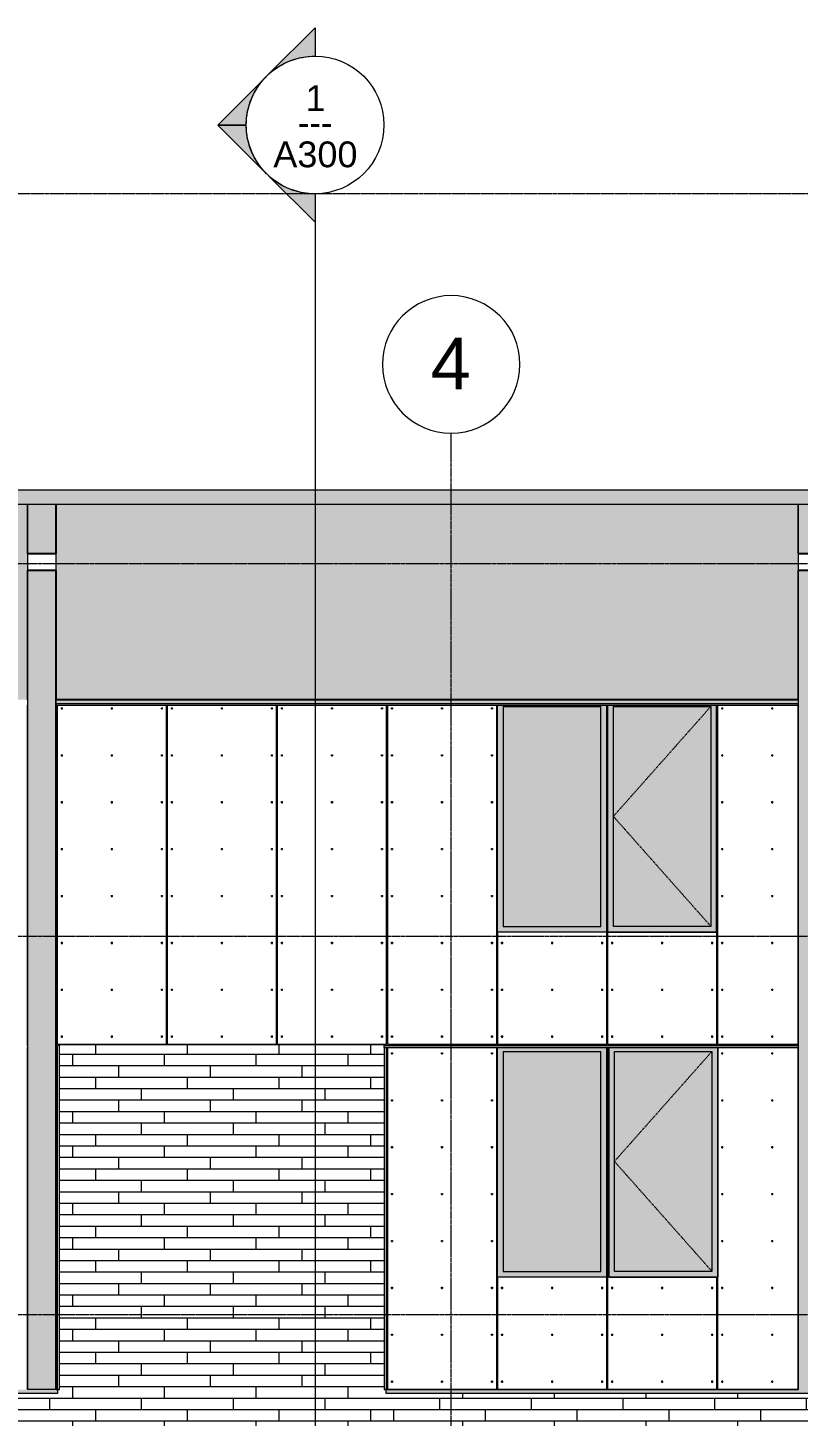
# Model space of a CAD drawing. Header units: inches. Extents: x -4178 to 1394, y -264 to 630.
# Drawn here: x -2648 to -2379.2, y 100.5 to 584.9 of the extents above; entities that cross this region are included whole.
import ezdxf

# ---------------------------------------------------------------- set-up
doc = ezdxf.new("R2010")
doc.units = ezdxf.units.IN
doc.header["$MEASUREMENT"] = 0
for name, pattern in [('Aligning Line 1_8_', [0.25, 0.125, -0.125]), ('Dash', [0.25, 0.125, -0.125]), ('Grid Line 1_2_', [0.875, 0.5, -0.125, 0.125, -0.125])]:
    doc.linetypes.add(name, pattern=pattern)
for name, color, linetype, lineweight in [('0-1', 7, 'Continuous', 5), ('A-CLNG-1', 13, 'Continuous', 5), ('A-CLNG-2', 13, 'Continuous', 9), ('A-FLOR-LEVL-1', 51, 'Grid Line 1_2_', 9), ('A-GENM', 5, 'Continuous', 9), ('A-GLAZ-1', 151, 'Continuous', 9), ('A-GLAZ-HDLN', 1, 'Dash', 13), ('A-WALL-1', 113, 'Continuous', 5), ('A-WALL-2', 113, 'Continuous', 9), ('A-WALL-PATT-1', 111, 'Continuous', 9), ('G-ANNO-SYMB', 111, 'Aligning Line 1_8_', 9), ('G-ANNO-SYMB-1', 147, 'Aligning Line 1_8_', 9), ('G-ANNO-SYMB-2', 111, 'Continuous', 9), ('S-GRID-1', 1, 'Grid Line 1_2_', 9), ('S-GRID-IDEN', 1, 'Continuous', 9)]:
    doc.layers.add(name, color=color, linetype=linetype, lineweight=lineweight)
doc.styles.add('Arial', font='arial.ttf', dxfattribs={"height": 9})
doc.styles.add('Arial_1', font='arial.ttf', dxfattribs={"height": 18})
doc.styles.add('Century Gothic', font='ufonts.com_century-gothic.ttf', dxfattribs={"height": 9})

# ---------------------------------------------------------------- blocks, each defined once
blk = doc.blocks.new('CTR - 1st Phase - Common Walls_rvt-1-BUILDING ELEVATION - WEST')
at = {"layer": 'A-FLOR-LEVL-1'}
for p, q in [((-4168.71, 398), (-1830.2, 398)), ((-4168.71, 268), (-1830.2, 268)), ((-4168.71, 136), (-1830.2, 136))]:
    blk.add_line(p, q, dxfattribs=at)
at = {"layer": 'G-ANNO-SYMB-1'}
for q in [(-4072, 526.95), (-4071.96, 526.95)]:
    blk.add_line((-1926.91, 526.95), q, dxfattribs=at)
blk = doc.blocks.new('CTR - 1st Phase -Stairs _ Elevators_rvt-1-BUILDING ELEVATION - WEST')
at = {"layer": 'A-FLOR-LEVL-1'}
for p, q in [((-4168.71, 398), (-1830.2, 398)), ((-4168.71, 268), (-1830.2, 268)), ((-4168.71, 136), (-1830.2, 136))]:
    blk.add_line(p, q, dxfattribs=at)
at = {"layer": 'G-ANNO-SYMB-1'}
blk.add_line((-1926.91, 526.95), (-4071.96, 526.95), dxfattribs=at)
blk = doc.blocks.new('Basic Wall _ EXT - FIBER CEMENT - LARGE - ___-2505169-BUILDING ELEVATION - WEST')
at = {"layer": 'A-WALL-2'}
blk.add_hatch(color=256, dxfattribs=at).paths.add_polyline_path([(-2446.11, 229.15), (-2379.31, 229.15), (-2379.31, 229.73), (-2523.72, 229.72), (-2523.7, 229.15), (-2446.71, 229.15)], flags=0)
for p, q in [((-2523.72, 229.15), (-2523.72, 229.73)), ((-2379.31, 229.73), (-2523.72, 229.73)), ((-2523.72, 229.15), (-2379.31, 229.15)), ((-2379.31, 229.73), (-2379.31, 229.15))]:
    blk.add_line(p, q, dxfattribs=at)
blk = doc.blocks.new('Basic Wall _ EXT - FIBER CEMENT - LARGE - ___-2162463-BUILDING ELEVATION - WEST')
at = {"layer": 'A-WALL-2'}
for points in [[(-2448.11, 349.02), (-2379.31, 349.02), (-2379.31, 350.35), (-2638.11, 350.35), (-2638.1, 349.02), (-2463.18, 349.02)], [(-2379.31, 348.68), (-2379.31, 349.02), (-2638.11, 349.02), (-2638.09, 348.68), (-2379.39, 348.68)], [(-2447.69, 348.55), (-2379.31, 348.59), (-2379.31, 348.68), (-2638.11, 348.64), (-2638.09, 348.55), (-2448.11, 348.55)]]:
    blk.add_hatch(color=256, dxfattribs=at).paths.add_polyline_path(points, flags=0)
for p, q in [((-2638.11, 349.02), (-2638.11, 350.35)), ((-2379.31, 350.35), (-2638.11, 350.35)), ((-2638.11, 348.68), (-2638.11, 349.02)), ((-2379.31, 349.02), (-2638.11, 349.02)), ((-2379.31, 350.35), (-2379.31, 349.02)), ((-2379.31, 349.02), (-2379.31, 348.68)), ((-2638.11, 348.55), (-2638.11, 348.68)), ((-2638.11, 348.53), (-2638.11, 348.55)), ((-2638.11, 348.51), (-2638.11, 348.53)), ((-2638.11, 348.51), (-2379.31, 348.51)), ((-2379.31, 348.68), (-2379.31, 348.55)), ((-2379.31, 348.55), (-2379.31, 348.53)), ((-2379.31, 348.53), (-2379.31, 348.51))]:
    blk.add_line(p, q, dxfattribs=at)
blk = doc.blocks.new('Basic Wall _ EXT - FIBER CEMENT - SMALL - ___-2145937-BUILDING ELEVATION - WEST')
at = {"layer": 'A-WALL-2'}
blk.add_hatch(color=256, dxfattribs=at).paths.add_polyline_path([(-2274.65, 418.54), (-2061.36, 418.54), (-2061.36, 423.66), (-3867.29, 423.66), (-3867.29, 418.54), (-2278.84, 418.54)], flags=0)
for p, q in [((-3867.29, 423.66), (-2061.36, 423.66)), ((-2061.36, 418.54), (-3867.29, 418.54))]:
    blk.add_line(p, q, dxfattribs=at)
blk = doc.blocks.new('_THE_ WINDOW _ DOOR - Window - 3rd Floor-2480477-BUILDING ELEVATION - WEST')
at = {"layer": 'A-GLAZ-1'}
h = blk.add_hatch(color=256, dxfattribs=at)
h.paths.add_polyline_path([(-2445.74, 269.37), (-2407.71, 269.37), (-2407.71, 348.51), (-2445.74, 348.51), (-2445.74, 274.83)], flags=0)
h.paths.add_polyline_path([(-2409.71, 271.37), (-2443.74, 271.37), (-2443.74, 348.12), (-2409.71, 348.12), (-2409.71, 272.17)], flags=0)
blk.add_hatch(color=256, dxfattribs=at).paths.add_polyline_path([(-2443.74, 271.37), (-2409.71, 271.37), (-2409.71, 348.12), (-2443.74, 348.12), (-2443.74, 274.83)], flags=0)
for p, q in [((-2445.74, 348.52), (-2445.74, 269.37)), ((-2443.74, 348.12), (-2409.71, 348.12)), ((-2443.74, 271.37), (-2443.74, 348.12)), ((-2409.71, 348.12), (-2409.71, 271.37)), ((-2407.71, 269.37), (-2407.71, 348.52)), ((-2409.71, 271.37), (-2443.74, 271.37)), ((-2445.74, 269.37), (-2407.71, 269.37))]:
    blk.add_line(p, q, dxfattribs=at)
at = {"layer": 'A-GLAZ-HDLN'}
for p, q in [((-2443.74, 309.75), (-2409.71, 348.12)), ((-2409.71, 271.37), (-2443.74, 309.75))]:
    blk.add_line(p, q, dxfattribs=at)
blk = doc.blocks.new('_THE_ WINDOW _ DOOR - Window - 2nd Floor-2480478-BUILDING ELEVATION - WEST')
at = {"layer": 'A-GLAZ-1'}
h = blk.add_hatch(color=256, dxfattribs=at)
h.paths.add_polyline_path([(-2445.36, 149), (-2407.34, 149), (-2407.34, 229.15), (-2445.36, 229.15), (-2445.36, 154.48)], flags=0)
h.paths.add_polyline_path([(-2438.05, 151), (-2443.36, 151), (-2443.36, 227.75), (-2409.34, 227.75), (-2409.34, 151), (-2429.67, 151)], flags=0)
blk.add_hatch(color=256, dxfattribs=at).paths.add_polyline_path([(-2412.91, 151), (-2409.34, 151), (-2409.34, 227.75), (-2443.36, 227.75), (-2443.36, 151), (-2421.29, 151)], flags=0)
for p, q in [((-2445.36, 229.15), (-2445.36, 149)), ((-2443.36, 227.75), (-2409.34, 227.75)), ((-2443.36, 151), (-2443.36, 227.75)), ((-2409.34, 227.75), (-2409.34, 151)), ((-2407.34, 149), (-2407.34, 229.15)), ((-2409.34, 151), (-2443.36, 151)), ((-2445.36, 149), (-2407.34, 149))]:
    blk.add_line(p, q, dxfattribs=at)
at = {"layer": 'A-GLAZ-HDLN'}
for p, q in [((-2443.36, 189.37), (-2409.34, 227.75)), ((-2409.34, 151), (-2443.36, 189.37))]:
    blk.add_line(p, q, dxfattribs=at)
blk = doc.blocks.new('_THE_ WINDOW _ DOOR - Window - 3rd Floor - Fixed-V9-BUILDING ELEVATION - WEST')
at = {"layer": 'A-GLAZ-1'}
h = blk.add_hatch(color=256, dxfattribs=at)
h.paths.add_polyline_path([(-2484.14, 269.37), (-2446.11, 269.37), (-2446.11, 348.51), (-2484.14, 348.51), (-2484.14, 343.6)], flags=0)
h.paths.add_polyline_path([(-2448.11, 271.37), (-2482.14, 271.37), (-2482.14, 348.12), (-2448.11, 348.12), (-2448.11, 274.83)], flags=0)
blk.add_hatch(color=256, dxfattribs=at).paths.add_polyline_path([(-2482.14, 271.37), (-2448.11, 271.37), (-2448.11, 348.12), (-2482.14, 348.12), (-2482.14, 305.4)], flags=0)
for p, q in [((-2484.14, 269.37), (-2484.14, 348.53)), ((-2482.14, 348.12), (-2448.11, 348.12)), ((-2482.14, 348.12), (-2482.14, 271.37)), ((-2448.11, 271.37), (-2448.11, 348.12)), ((-2446.11, 348.52), (-2446.11, 269.37)), ((-2482.14, 271.37), (-2448.11, 271.37)), ((-2446.11, 269.37), (-2484.14, 269.37))]:
    blk.add_line(p, q, dxfattribs=at)
blk = doc.blocks.new('_THE_ WINDOW _ DOOR - Window - 2nd Floor - Fixed-2480481-BUILDING ELEVATION - WEST')
at = {"layer": 'A-GLAZ-1'}
h = blk.add_hatch(color=256, dxfattribs=at)
h.paths.add_polyline_path([(-2714.54, 149), (-2676.51, 149), (-2676.51, 229.15), (-2714.54, 229.15), (-2714.54, 160.21)], flags=0)
h.paths.add_polyline_path([(-2712.54, 151), (-2712.54, 227.75), (-2678.51, 227.75), (-2678.51, 151), (-2697.8, 151)], flags=0)
blk.add_hatch(color=256, dxfattribs=at).paths.add_polyline_path([(-2678.51, 151), (-2678.51, 227.75), (-2712.54, 227.75), (-2712.54, 151), (-2697.8, 151)], flags=0)
for p, q in [((-2714.54, 149), (-2714.54, 229.15)), ((-2712.54, 227.75), (-2678.51, 227.75)), ((-2712.54, 227.75), (-2712.54, 151)), ((-2678.51, 151), (-2678.51, 227.75)), ((-2676.51, 229.15), (-2676.51, 149)), ((-2712.54, 151), (-2678.51, 151)), ((-2676.51, 149), (-2714.54, 149))]:
    blk.add_line(p, q, dxfattribs=at)
blk = doc.blocks.new('Family1 - SCUPPER-2162046-BUILDING ELEVATION - WEST')
at = {"layer": 'A-GENM'}
for points in [[(-3300.79, 401.5), (-3300.79, 418.54), (-3300.91, 418.54), (-3300.91, 401.5)], [(-3291.04, 401.5), (-3291.04, 418.54), (-3300.79, 418.54), (-3300.79, 401.5)], [(-3290.91, 401.5), (-3290.91, 418.54), (-3291.04, 418.54), (-3291.04, 401.5)], [(-3300.91, 109.75), (-3300.79, 109.75), (-3300.79, 395.5), (-3300.91, 395.5), (-3300.91, 109.87)], [(-3291.04, 109.87), (-3291.04, 395.5), (-3300.79, 395.5), (-3300.79, 109.87)], [(-3291.04, 109.75), (-3290.91, 109.75), (-3290.91, 395.5), (-3291.04, 395.5), (-3291.04, 109.87)]]:
    blk.add_hatch(color=256, dxfattribs=at).paths.add_polyline_path(points, flags=0)
h = blk.add_hatch(color=256, dxfattribs=at)
h.paths.add_polyline_path([(-3300.91, 395.5), (-3290.91, 395.5), (-3290.91, 401.5), (-3300.91, 401.5), (-3300.91, 395.62)], flags=0)
h.paths.add_polyline_path([(-3300.79, 395.62), (-3300.79, 401.37), (-3291.04, 401.37), (-3291.04, 395.62)], flags=0)
for p, q in [((-3300.91, 401.5), (-3300.91, 418.54)), ((-3300.79, 401.5), (-3300.79, 418.54)), ((-3291.04, 401.5), (-3291.04, 418.54)), ((-3290.91, 401.5), (-3290.91, 418.54)), ((-3290.91, 401.5), (-3300.91, 401.5)), ((-3300.91, 401.5), (-3300.91, 395.5)), ((-3300.79, 395.62), (-3300.79, 401.37)), ((-3300.79, 401.37), (-3291.04, 401.37)), ((-3291.04, 401.37), (-3291.04, 395.62)), ((-3290.91, 395.5), (-3290.91, 401.5)), ((-3300.91, 350.35), (-3300.91, 395.5)), ((-3300.91, 395.5), (-3290.91, 395.5)), ((-3291.04, 395.62), (-3300.79, 395.62)), ((-3300.79, 109.75), (-3300.79, 395.5)), ((-3291.04, 109.75), (-3291.04, 395.5)), ((-3290.91, 350.35), (-3290.91, 395.5)), ((-3300.91, 229.73), (-3300.91, 348.52)), ((-3290.91, 229.73), (-3290.91, 348.52)), ((-3300.91, 109.75), (-3300.91, 229.15)), ((-3290.91, 109.75), (-3290.91, 229.15)), ((-3300.79, 109.75), (-3300.91, 109.75)), ((-3290.91, 109.75), (-3291.04, 109.75))]:
    blk.add_line(p, q, dxfattribs=at)
blk = doc.blocks.new('Family1 - SCUPPER-V17-BUILDING ELEVATION - WEST')
at = {"layer": 'A-GENM'}
for points in [[(-2647.99, 401.5), (-2647.99, 418.54), (-2648.11, 418.54), (-2648.11, 401.5)], [(-2638.24, 401.5), (-2638.24, 418.54), (-2647.99, 418.54), (-2647.99, 401.5)], [(-2638.24, 401.5), (-2638.11, 401.5), (-2638.11, 418.54), (-2638.24, 418.54), (-2638.24, 403)], [(-2647.99, 109.75), (-2647.99, 395.5), (-2648.11, 395.5), (-2648.11, 109.75)], [(-2647.99, 109.87), (-2638.24, 109.87), (-2638.24, 395.5), (-2647.99, 395.5), (-2647.99, 112.76)], [(-2638.24, 109.75), (-2638.11, 109.75), (-2638.11, 395.5), (-2638.24, 395.5), (-2638.24, 109.87)]]:
    blk.add_hatch(color=256, dxfattribs=at).paths.add_polyline_path(points, flags=0)
h = blk.add_hatch(color=256, dxfattribs=at)
h.paths.add_polyline_path([(-2638.24, 395.5), (-2638.11, 395.5), (-2638.11, 401.5), (-2648.11, 401.5), (-2648.11, 395.5), (-2647.99, 395.5)], flags=0)
h.paths.add_polyline_path([(-2647.99, 395.62), (-2647.99, 401.37), (-2638.24, 401.37), (-2638.24, 395.62)], flags=0)
for p, q in [((-2648.11, 401.5), (-2648.11, 418.54)), ((-2647.99, 401.5), (-2647.99, 418.54)), ((-2638.24, 401.5), (-2638.24, 418.54)), ((-2638.11, 401.5), (-2638.11, 418.54)), ((-2638.11, 401.5), (-2648.11, 401.5)), ((-2648.11, 401.5), (-2648.11, 395.5)), ((-2647.99, 395.62), (-2647.99, 401.37)), ((-2647.99, 401.37), (-2638.24, 401.37)), ((-2638.24, 401.37), (-2638.24, 395.62)), ((-2638.11, 395.5), (-2638.11, 401.5)), ((-2648.11, 350.35), (-2648.11, 395.5)), ((-2648.11, 395.5), (-2638.11, 395.5)), ((-2638.24, 395.62), (-2647.99, 395.62)), ((-2647.99, 109.75), (-2647.99, 395.5)), ((-2638.24, 109.75), (-2638.24, 395.5)), ((-2638.11, 350.35), (-2638.11, 395.5)), ((-2648.11, 229.73), (-2648.11, 348.52)), ((-2638.11, 109.75), (-2638.11, 348.52)), ((-2648.11, 109.75), (-2648.11, 229.15)), ((-2647.99, 109.75), (-2648.11, 109.75)), ((-2638.11, 109.75), (-2638.24, 109.75))]:
    blk.add_line(p, q, dxfattribs=at)
blk = doc.blocks.new('Section - Section Head - Filled-22785-BUILDING ELEVATION - WEST')
at = {"layer": 'G-ANNO-SYMB-2'}
h = blk.add_hatch(color=256, dxfattribs=at)
edge = h.paths.add_edge_path(flags=0)
edge.add_line((-2563.93, -42.87), (-2547.82, -26.77))
edge.add_line((-2547.82, -26.77), (-2547.82, -36.68))
edge.add_arc((-2547.82, -60.71), 24.03, 90, 132.0784)
h = blk.add_hatch(color=256, dxfattribs=at)
edge = h.paths.add_edge_path(flags=0)
edge.add_arc((-2547.82, -60.71), 24, 135, 180)
edge.add_line((-2571.82, -60.71), (-2581.76, -60.71))
edge.add_line((-2581.76, -60.71), (-2564.79, -43.74))
h = blk.add_hatch(color=256, dxfattribs=at)
edge = h.paths.add_edge_path(flags=0)
edge.add_line((-2564.79, -77.68), (-2581.76, -60.71))
edge.add_line((-2581.76, -60.71), (-2571.82, -60.71))
edge.add_arc((-2547.82, -60.71), 24, 180, 225)
h = blk.add_hatch(color=256, dxfattribs=at)
edge = h.paths.add_edge_path(flags=0)
edge.add_arc((-2547.82, -60.71), 24.03, 227.9216, 270)
edge.add_line((-2547.82, -84.74), (-2547.82, -94.65))
edge.add_line((-2547.82, -94.65), (-2563.93, -78.54))
for p, q in [((-2547.82, -26.77), (-2563.93, -42.87)), ((-2547.82, -36.68), (-2547.82, -26.77)), ((-2564.79, -43.74), (-2581.76, -60.71)), ((-2571.82, -60.71), (-2581.76, -60.71)), ((-2581.76, -60.71), (-2564.79, -77.68)), ((-2581.76, -60.71), (-2571.82, -60.71)), ((-2563.93, -78.54), (-2547.82, -94.65)), ((-2547.82, -94.65), (-2547.82, -84.74))]:
    blk.add_line(p, q, dxfattribs=at)
for centre, radius, start, end in [((-2547.82, -60.74), 24, 90, 270), ((-2547.82, -60.71), 24.03, 90, 132.0784), ((-2547.82, -60.74), 24, 270, 90), ((-2547.82, -60.71), 24, 135, 180), ((-2547.82, -60.71), 24, 180, 225), ((-2547.82, -60.71), 24.03, 227.9216, 270)]:
    blk.add_arc(centre, radius, start, end, dxfattribs=at)
blk = doc.blocks.new('Grid - Grid Head - Circle-50561-BUILDING ELEVATION - WEST')
at = {"layer": 'S-GRID-IDEN'}
for start, end in [(0, 180), (180, 360)]:
    blk.add_arc((-3481.32, 494.5), 24, start, end, dxfattribs=at)

msp = doc.modelspace()

# ---------------------------------------------------------------- hatches: boundary and pattern name
at = {"layer": 'A-CLNG-1'}
for points in [[(-2649.4631, 108.375), (-2637.6737, 108.375), (-2637.6737, 109.75), (-2638.2362, 109.75), (-2638.2362, 109.875), (-2647.9862, 109.875), (-2647.9862, 109.75), (-2935.0612, 109.75), (-2935.0612, 109.875), (-2944.8112, 109.875), (-2944.8112, 109.75), (-3291.0362, 109.75), (-3291.0362, 109.875), (-3300.7862, 109.875), (-3300.7862, 109.75), (-3549.4612, 109.75), (-3549.4612, 109.875), (-3559.2112, 109.875), (-3559.2112, 109.75), (-3860.4737, 109.75), (-3860.4737, 108.375), (-2656.3237, 108.375)], [(-2128.0145, 108.375), (-2068.1737, 108.375), (-2068.1737, 109.75), (-2369.4362, 109.75), (-2369.4362, 109.875), (-2379.1862, 109.875), (-2379.1862, 109.75), (-2522.9737, 109.75), (-2522.9737, 108.375), (-2195.0485, 108.375)]]:
    msp.add_hatch(color=256, dxfattribs=at).paths.add_polyline_path(points, flags=0)
at = {"layer": 'A-WALL-1'}
msp.add_hatch(color=256, dxfattribs=at).paths.add_polyline_path([(-2523.7237, 230), (-2523.7273, 230.125), (-2636.9237, 230.125), (-2636.9225, 230), (-2523.8498, 230)], flags=0)
at = {"layer": 'A-WALL-PATT-1'}
h = msp.add_hatch(dxfattribs=at)
h.set_pattern_fill('FP_2', color=256, style=0, pattern_type=2)
h.set_pattern_definition([(0, (-3826.77, 140.604), (-38.4, 76.8), [0.392, -38.007]), (0, (-3826.77, 140.996), (-38.4, 76.8), [0.392, -38.007]), (0, (-3826.77, 150.204), (-38.4, 76.8), [0.392, -38.007]), (0, (-3826.77, 150.596), (-38.4, 76.8), [0.392, -38.007]), (0, (-3826.77, 159.804), (-38.4, 76.8), [0.392, -38.007]), (0, (-3826.77, 160.196), (-38.4, 76.8), [0.392, -38.007]), (0, (-3826.77, 169.404), (-38.4, 76.8), [0.392, -38.007]), (0, (-3826.77, 169.796), (-38.4, 76.8), [0.392, -38.007]), (0, (-3826.77, 179.004), (-38.4, 76.8), [0.392, -38.007]), (0, (-3826.77, 179.396), (-38.4, 76.8), [0.392, -38.007]), (0, (-3826.77, 188.604), (-38.4, 76.8), [0.392, -38.007]), (0, (-3826.77, 188.996), (-38.4, 76.8), [0.392, -38.007]), (0, (-3826.77, 198.204), (-38.4, 76.8), [0.392, -38.007]), (0, (-3826.77, 198.596), (-38.4, 76.8), [0.392, -38.007]), (0, (-3826.77, 207.804), (-38.4, 76.8), [0.392, -38.007]), (0, (-3826.77, 208.196), (-38.4, 76.8), [0.392, -38.007]), (0, (-3791.87, 140.604), (-38.4, 76.8), [0.392, -38.007]), (0, (-3791.87, 140.996), (-38.4, 76.8), [0.392, -38.007]), (0, (-3791.87, 150.204), (-38.4, 76.8), [0.392, -38.007]), (0, (-3791.87, 150.596), (-38.4, 76.8), [0.392, -38.007]), (0, (-3791.87, 159.804), (-38.4, 76.8), [0.392, -38.007]), (0, (-3791.87, 160.196), (-38.4, 76.8), [0.392, -38.007]), (0, (-3791.87, 169.404), (-38.4, 76.8), [0.392, -38.007]), (0, (-3791.87, 169.796), (-38.4, 76.8), [0.392, -38.007]), (0, (-3791.87, 179.004), (-38.4, 76.8), [0.392, -38.007]), (0, (-3791.87, 179.396), (-38.4, 76.8), [0.392, -38.007]), (0, (-3791.87, 188.604), (-38.4, 76.8), [0.392, -38.007]), (0, (-3791.87, 188.996), (-38.4, 76.8), [0.392, -38.007]), (0, (-3791.87, 198.204), (-38.4, 76.8), [0.392, -38.007]), (0, (-3791.87, 198.596), (-38.4, 76.8), [0.392, -38.007]), (0, (-3791.87, 207.804), (-38.4, 76.8), [0.392, -38.007]), (0, (-3791.87, 208.196), (-38.4, 76.8), [0.392, -38.007]), (90, (-3828.51, 136), (-38.4, 2e-15), [76.8, 0, 0, 0]), (90, (-3828.136, 136), (-38.4, 2e-15), [76.8, 0, 0, 0]), (90, (-3826.77, 140.604), (-38.4, 2e-15), [0.392, -76.407]), (90, (-3826.77, 150.204), (-38.4, 2e-15), [0.392, -76.407]), (90, (-3826.77, 159.804), (-38.4, 2e-15), [0.392, -76.407]), (90, (-3826.77, 169.404), (-38.4, 2e-15), [0.392, -76.407]), (90, (-3826.77, 179.004), (-38.4, 2e-15), [0.392, -76.407]), (90, (-3826.77, 188.604), (-38.4, 2e-15), [0.392, -76.407]), (90, (-3826.77, 198.204), (-38.4, 2e-15), [0.392, -76.407]), (90, (-3826.77, 207.804), (-38.4, 2e-15), [0.392, -76.407]), (90, (-3826.377, 140.604), (-38.4, 2e-15), [0.392, -76.407]), (90, (-3826.377, 150.204), (-38.4, 2e-15), [0.392, -76.407]), (90, (-3826.377, 159.804), (-38.4, 2e-15), [0.392, -76.407]), (90, (-3826.377, 169.404), (-38.4, 2e-15), [0.392, -76.407]), (90, (-3826.377, 179.004), (-38.4, 2e-15), [0.392, -76.407]), (90, (-3826.377, 188.604), (-38.4, 2e-15), [0.392, -76.407]), (90, (-3826.377, 198.204), (-38.4, 2e-15), [0.392, -76.407]), (90, (-3826.377, 207.804), (-38.4, 2e-15), [0.392, -76.407]), (90, (-3791.87, 140.604), (-38.4, 2e-15), [0.392, -76.407]), (90, (-3791.87, 150.204), (-38.4, 2e-15), [0.392, -76.407]), (90, (-3791.87, 159.804), (-38.4, 2e-15), [0.392, -76.407]), (90, (-3791.87, 169.404), (-38.4, 2e-15), [0.392, -76.407]), (90, (-3791.87, 179.004), (-38.4, 2e-15), [0.392, -76.407]), (90, (-3791.87, 188.604), (-38.4, 2e-15), [0.392, -76.407]), (90, (-3791.87, 198.204), (-38.4, 2e-15), [0.392, -76.407]), (90, (-3791.87, 207.804), (-38.4, 2e-15), [0.392, -76.407]), (90, (-3791.477, 140.604), (-38.4, 2e-15), [0.392, -76.407]), (90, (-3791.477, 150.204), (-38.4, 2e-15), [0.392, -76.407]), (90, (-3791.477, 159.804), (-38.4, 2e-15), [0.392, -76.407]), (90, (-3791.477, 169.404), (-38.4, 2e-15), [0.392, -76.407]), (90, (-3791.477, 179.004), (-38.4, 2e-15), [0.392, -76.407]), (90, (-3791.477, 188.604), (-38.4, 2e-15), [0.392, -76.407]), (90, (-3791.477, 198.204), (-38.4, 2e-15), [0.392, -76.407]), (90, (-3791.477, 207.804), (-38.4, 2e-15), [0.392, -76.407]), (180, (-3790.11, 136), (-38.4, 76.8), [38.025, -0.375]), (180, (-3790.11, 145.6), (-38.4, 76.8), [38.025, -0.375]), (180, (-3790.11, 155.2), (-38.4, 76.8), [38.025, -0.375]), (180, (-3790.11, 164.8), (-38.4, 76.8), [38.025, -0.375]), (180, (-3790.11, 174.4), (-38.4, 76.8), [38.025, -0.375]), (180, (-3790.11, 184), (-38.4, 76.8), [38.025, -0.375]), (180, (-3790.11, 193.6), (-38.4, 76.8), [38.025, -0.375]), (180, (-3790.11, 203.2), (-38.4, 76.8), [38.025, -0.375])])
h.paths.add_polyline_path([(-3851.8487, 350.5), (-3559.3362, 350.5), (-3559.3362, 418.5388), (-3851.8487, 418.5388), (-3851.8487, 355.0661)], flags=0)
h.paths.add_polyline_path([(-2932.4225, 350.5), (-2648.1112, 350.5), (-2648.1112, 418.5388), (-2934.9362, 418.5388), (-2934.9362, 350.5)], flags=0)
h.paths.add_polyline_path([(-2944.9362, 350.5), (-2944.9362, 418.5388), (-3290.9112, 418.5388), (-3290.9112, 350.5), (-2949.181, 350.5)], flags=0)
h.paths.add_polyline_path([(-2067.9237, 350.5), (-2067.9237, 418.5388), (-2369.3112, 418.5388), (-2369.3112, 350.5), (-2069.3597, 350.5)], flags=0)
h.paths.add_polyline_path([(-2638.1112, 350.5), (-2379.3112, 350.5), (-2379.3112, 418.5388), (-2638.1112, 418.5388), (-2638.1112, 366.5281)], flags=0)
h.paths.add_polyline_path([(-3300.9112, 350.5), (-3300.9112, 418.5388), (-3549.3362, 418.5388), (-3549.3362, 350.5), (-3301.1095, 350.5)], flags=0)
h = msp.add_hatch(dxfattribs=at)
h.set_pattern_fill('FP_11', color=256, style=0, pattern_type=2)
h.set_pattern_definition([(0, (-3865.17, 112.3), (-38.4, 120.375), [0.392, -38.007]), (0, (-3865.17, 112.7), (-38.4, 120.375), [0.392, -38.007]), (0, (-3865.17, 128.66), (-38.4, 120.375), [0.392, -38.007]), (0, (-3865.17, 129.05), (-38.4, 120.375), [0.392, -38.007]), (0, (-3865.17, 145.02), (-38.4, 120.375), [0.392, -38.007]), (0, (-3865.17, 145.41), (-38.4, 120.375), [0.392, -38.007]), (0, (-3865.17, 161.38), (-38.4, 120.375), [0.392, -38.007]), (0, (-3865.17, 161.77), (-38.4, 120.375), [0.392, -38.007]), (0, (-3865.17, 177.73), (-38.4, 120.375), [0.392, -38.007]), (0, (-3865.17, 178.12), (-38.4, 120.375), [0.392, -38.007]), (0, (-3865.17, 194.09), (-38.4, 120.375), [0.392, -38.007]), (0, (-3865.17, 194.48), (-38.4, 120.375), [0.392, -38.007]), (0, (-3865.17, 210.45), (-38.4, 120.375), [0.392, -38.007]), (0, (-3865.17, 210.84), (-38.4, 120.375), [0.392, -38.007]), (0, (-3865.17, 226.8), (-38.4, 120.375), [0.392, -38.007]), (0, (-3865.17, 227.2), (-38.4, 120.375), [0.392, -38.007]), (0, (-3847.72, 112.3), (-38.4, 120.375), [0.392, -38.007]), (0, (-3847.72, 112.7), (-38.4, 120.375), [0.392, -38.007]), (0, (-3847.72, 128.66), (-38.4, 120.375), [0.392, -38.007]), (0, (-3847.72, 129.05), (-38.4, 120.375), [0.392, -38.007]), (0, (-3847.72, 145.02), (-38.4, 120.375), [0.392, -38.007]), (0, (-3847.72, 145.41), (-38.4, 120.375), [0.392, -38.007]), (0, (-3847.72, 161.38), (-38.4, 120.375), [0.392, -38.007]), (0, (-3847.72, 161.77), (-38.4, 120.375), [0.392, -38.007]), (0, (-3847.72, 177.73), (-38.4, 120.375), [0.392, -38.007]), (0, (-3847.72, 178.12), (-38.4, 120.375), [0.392, -38.007]), (0, (-3847.72, 194.09), (-38.4, 120.375), [0.392, -38.007]), (0, (-3847.72, 194.48), (-38.4, 120.375), [0.392, -38.007]), (0, (-3847.72, 210.45), (-38.4, 120.375), [0.392, -38.007]), (0, (-3847.72, 210.84), (-38.4, 120.375), [0.392, -38.007]), (0, (-3847.72, 226.8), (-38.4, 120.375), [0.392, -38.007]), (0, (-3847.72, 227.2), (-38.4, 120.375), [0.392, -38.007]), (0, (-3830.27, 112.3), (-38.4, 120.375), [0.392, -38.007]), (0, (-3830.27, 112.7), (-38.4, 120.375), [0.392, -38.007]), (0, (-3830.27, 128.66), (-38.4, 120.375), [0.392, -38.007]), (0, (-3830.27, 129.05), (-38.4, 120.375), [0.392, -38.007]), (0, (-3830.27, 145.02), (-38.4, 120.375), [0.392, -38.007]), (0, (-3830.27, 145.41), (-38.4, 120.375), [0.392, -38.007]), (0, (-3830.27, 161.38), (-38.4, 120.375), [0.392, -38.007]), (0, (-3830.27, 161.77), (-38.4, 120.375), [0.392, -38.007]), (0, (-3830.27, 177.73), (-38.4, 120.375), [0.392, -38.007]), (0, (-3830.27, 178.12), (-38.4, 120.375), [0.392, -38.007]), (0, (-3830.27, 194.09), (-38.4, 120.375), [0.392, -38.007]), (0, (-3830.27, 194.48), (-38.4, 120.375), [0.392, -38.007]), (0, (-3830.27, 210.45), (-38.4, 120.375), [0.392, -38.007]), (0, (-3830.27, 210.84), (-38.4, 120.375), [0.392, -38.007]), (0, (-3830.27, 226.8), (-38.4, 120.375), [0.392, -38.007]), (0, (-3830.27, 227.2), (-38.4, 120.375), [0.392, -38.007]), (90, (-3866.91, 109.75), (-38.4, 2e-15), [120, -0.375]), (90, (-3866.536, 109.75), (-38.4, 2e-15), [120, -0.375]), (90, (-3865.17, 112.304), (-38.4, 2e-15), [0.392, -119.982]), (90, (-3865.17, 128.66), (-38.4, 2e-15), [0.392, -119.982]), (90, (-3865.17, 145.018), (-38.4, 2e-15), [0.392, -119.982]), (90, (-3865.17, 161.375), (-38.4, 2e-15), [0.392, -119.982]), (90, (-3865.17, 177.732), (-38.4, 2e-15), [0.392, -119.982]), (90, (-3865.17, 194.09), (-38.4, 2e-15), [0.392, -119.982]), (90, (-3865.17, 210.447), (-38.4, 2e-15), [0.392, -119.982]), (90, (-3865.17, 226.804), (-38.4, 2e-15), [0.392, -119.982]), (90, (-3864.777, 112.304), (-38.4, 2e-15), [0.392, -119.982]), (90, (-3864.777, 128.66), (-38.4, 2e-15), [0.392, -119.982]), (90, (-3864.777, 145.018), (-38.4, 2e-15), [0.392, -119.982]), (90, (-3864.777, 161.375), (-38.4, 2e-15), [0.392, -119.982]), (90, (-3864.777, 177.732), (-38.4, 2e-15), [0.392, -119.982]), (90, (-3864.777, 194.09), (-38.4, 2e-15), [0.392, -119.982]), (90, (-3864.777, 210.447), (-38.4, 2e-15), [0.392, -119.982]), (90, (-3864.777, 226.804), (-38.4, 2e-15), [0.392, -119.982]), (90, (-3847.72, 112.304), (-38.4, 2e-15), [0.392, -119.982]), (90, (-3847.72, 128.66), (-38.4, 2e-15), [0.392, -119.982]), (90, (-3847.72, 145.018), (-38.4, 2e-15), [0.392, -119.982]), (90, (-3847.72, 161.375), (-38.4, 2e-15), [0.392, -119.982]), (90, (-3847.72, 177.732), (-38.4, 2e-15), [0.392, -119.982]), (90, (-3847.72, 194.09), (-38.4, 2e-15), [0.392, -119.982]), (90, (-3847.72, 210.447), (-38.4, 2e-15), [0.392, -119.982]), (90, (-3847.72, 226.804), (-38.4, 2e-15), [0.392, -119.982]), (90, (-3847.327, 112.304), (-38.4, 2e-15), [0.392, -119.982]), (90, (-3847.327, 128.66), (-38.4, 2e-15), [0.392, -119.982]), (90, (-3847.327, 145.018), (-38.4, 2e-15), [0.392, -119.982]), (90, (-3847.327, 161.375), (-38.4, 2e-15), [0.392, -119.982]), (90, (-3847.327, 177.732), (-38.4, 2e-15), [0.392, -119.982]), (90, (-3847.327, 194.09), (-38.4, 2e-15), [0.392, -119.982]), (90, (-3847.327, 210.447), (-38.4, 2e-15), [0.392, -119.982]), (90, (-3847.327, 226.804), (-38.4, 2e-15), [0.392, -119.982]), (90, (-3830.27, 112.304), (-38.4, 2e-15), [0.392, -119.982]), (90, (-3830.27, 128.66), (-38.4, 2e-15), [0.392, -119.982]), (90, (-3830.27, 145.018), (-38.4, 2e-15), [0.392, -119.982]), (90, (-3830.27, 161.375), (-38.4, 2e-15), [0.392, -119.982]), (90, (-3830.27, 177.732), (-38.4, 2e-15), [0.392, -119.982]), (90, (-3830.27, 194.09), (-38.4, 2e-15), [0.392, -119.982]), (90, (-3830.27, 210.447), (-38.4, 2e-15), [0.392, -119.982]), (90, (-3830.27, 226.804), (-38.4, 2e-15), [0.392, -119.982]), (90, (-3829.877, 112.304), (-38.4, 2e-15), [0.392, -119.982]), (90, (-3829.877, 128.66), (-38.4, 2e-15), [0.392, -119.982]), (90, (-3829.877, 145.018), (-38.4, 2e-15), [0.392, -119.982]), (90, (-3829.877, 161.375), (-38.4, 2e-15), [0.392, -119.982]), (90, (-3829.877, 177.732), (-38.4, 2e-15), [0.392, -119.982]), (90, (-3829.877, 194.09), (-38.4, 2e-15), [0.392, -119.982]), (90, (-3829.877, 210.447), (-38.4, 2e-15), [0.392, -119.982]), (90, (-3829.877, 226.804), (-38.4, 2e-15), [0.392, -119.982]), (180, (-3828.51, 109.38), (-38.4, 120.375), [38.025, -0.375]), (180, (-3828.51, 109.75), (-38.4, 120.375), [38.025, -0.375])])
h.paths.add_polyline_path([(-2636.9237, 109.75), (-2636.9237, 230.125), (-2523.7237, 230.125), (-2523.7167, 229.7542), (-2379.3112, 229.7542), (-2379.3112, 348.5081), (-2407.7112, 348.5081), (-2407.7112, 269.375), (-2445.7362, 269.375), (-2445.7362, 348.5081), (-2446.1112, 348.5081), (-2446.1112, 269.375), (-2484.1362, 269.375), (-2484.1362, 348.5081), (-2638.1112, 348.5081), (-2638.1112, 109.75), (-2637.6737, 109.75)], flags=0)
h.paths.add_polyline_path([(-2520.3237, 109.75), (-2379.3112, 109.75), (-2379.3112, 229.1487), (-2407.3362, 229.1487), (-2407.3362, 149), (-2445.3612, 149), (-2445.3666, 229.1487), (-2446.1112, 229.1487), (-2446.1112, 149), (-2484.1362, 149), (-2484.1362, 229.1487), (-2523.7237, 229.1487), (-2523.7237, 109.75)], flags=0)
h.paths.add_polyline_path([(-2530.2185, 350.3792), (-2379.3112, 350.3792), (-2379.3112, 350.5), (-2638.1112, 350.5), (-2638.1112, 350.3792), (-2588.4947, 350.3792)], flags=0)
h = msp.add_hatch(dxfattribs=at)
h.set_pattern_fill('FP_21', color=256, style=0, pattern_type=2)
h.set_pattern_definition([(0, (-2688.324, 2.8), (0, 4), []), (90, (-2688.324, 2.8), (-8, 8), [4, -28]), (90, (-2672.324, 6.8), (-8, 8), [4, -28])])
h.paths.add_polyline_path([(-2709.9612, 42), (-2696.3237, 42), (-2696.3237, 88), (-2656.3237, 88), (-2656.3237, 42), (-2520.3237, 42), (-2520.3237, 108.375), (-2522.9737, 108.375), (-2522.9737, 109.75), (-2523.7237, 109.75), (-2523.7237, 230), (-2636.9237, 230), (-2636.9237, 109.75), (-2637.6737, 109.75), (-2637.6737, 108.375), (-2712.3237, 108.375), (-2712.3237, 53), (-2709.9612, 53), (-2709.9612, 45.5921)], flags=0)
h.paths.add_polyline_path([(-2639.1513, 85.7022), (-2639.5751, 85.7091), (-2639.3494, 85.7022), (-2639.1525, 85.7022)], flags=0)
h.paths.add_polyline_path([(-2643.3734, 77.384), (-2643.6196, 77.384), (-2643.6196, 77.9781), (-2643.3734, 77.9781), (-2643.3171, 79.2383), (-2643.2743, 79.5562), (-2643.0221, 80.8452), (-2642.6598, 81.9544), (-2641.9187, 82.8436), (-2641.0736, 83.4062), (-2641.0736, 83.6562), (-2640.8795, 83.6562), (-2640.821, 83.7238), (-2641.0061, 83.7238), (-2640.9766, 85.2238), (-2640.821, 85.2238), (-2640.9135, 85.2913), (-2641.0736, 85.2913), (-2641.0736, 85.5413), (-2640.9766, 85.5413), (-2640.8795, 85.6382), (-2640.2045, 85.7222), (-2640.3756, 85.7102), (-2640.393, 85.744), (-2640.4189, 85.7609), (-2640.5148, 85.744), (-2640.5235, 85.8142), (-2640.5761, 85.815), (-2640.5235, 85.9275), (-2640.2161, 87.8305), (-2640.7495, 88.0514), (-2641.2155, 88.409), (-2641.5731, 88.875), (-2641.7979, 89.4177), (-2641.8745, 90), (-2641.7979, 90.5823), (-2641.5731, 91.125), (-2641.2155, 91.591), (-2640.7495, 91.9486), (-2640.2069, 92.1733), (-2639.6245, 92.25), (-2639.0422, 92.1733), (-2638.4995, 91.9486), (-2638.0335, 91.591), (-2637.6205, 90.9911), (-2637.4512, 90.5823), (-2637.3745, 90), (-2637.4512, 89.4177), (-2637.676, 88.875), (-2638.0335, 88.409), (-2638.4995, 88.0514), (-2639.0323, 87.8267), (-2638.6828, 85.8669), (-2638.6828, 85.7994), (-2638.7794, 85.7967), (-2638.7794, 85.751), (-2638.7872, 85.7091), (-2639.1268, 85.707), (-2638.9337, 85.702), (-2638.3355, 85.6186), (-2638.2315, 85.5413), (-2638.1754, 85.5413), (-2638.1754, 85.2913), (-2638.3696, 85.2913), (-2638.4281, 85.2238), (-2638.243, 85.2238), (-2638.2725, 83.7238), (-2638.4281, 83.7238), (-2638.3355, 83.6562), (-2638.1754, 83.6562), (-2638.1754, 83.4062), (-2637.2994, 82.8113), (-2636.58, 81.926), (-2636.1911, 80.662), (-2635.9477, 79.4177), (-2635.8757, 77.9781), (-2635.6295, 77.9781), (-2635.6295, 77.384), (-2643.3383, 77.384)], flags=0)
h = msp.add_hatch(dxfattribs=at)
h.set_pattern_fill('FP_20', color=256, style=0, pattern_type=2)
h.set_pattern_definition([(0, (-2520.324, -29.2), (0, 4), []), (90, (-2520.324, -29.2), (-8, 8), [4, -28]), (90, (-2504.324, -25.2), (-8, 8), [4, -28])])
h.paths.add_polyline_path([(-2520.3237, 42), (-2445.7362, 42), (-2445.7362, 84.875), (-2407.7112, 84.875), (-2407.7112, 42), (-2349.7362, 42), (-2349.7362, 84.875), (-2311.7112, 84.875), (-2311.7112, 42), (-2311.3362, 42), (-2311.3362, 84.875), (-2273.3112, 84.875), (-2273.3112, 42), (-2157.7362, 42), (-2157.7362, 84.875), (-2119.7112, 84.875), (-2119.7112, 42), (-2096.8237, 42), (-2096.8237, 108.375), (-2520.3237, 108.375), (-2520.3237, 68.5161)], flags=0)
h.paths.add_polyline_path([(-2359.263, 85.7022), (-2359.6868, 85.7091), (-2359.4611, 85.7022), (-2359.2642, 85.7022)], flags=0)
h.paths.add_polyline_path([(-2356.3415, 77.384), (-2363.7313, 77.384), (-2363.7313, 77.9781), (-2363.4851, 77.9781), (-2363.4288, 79.2383), (-2363.4131, 79.4177), (-2363.0329, 81.1541), (-2362.724, 82.0113), (-2361.9525, 82.8954), (-2361.1853, 83.4062), (-2361.1853, 83.6562), (-2360.9912, 83.6562), (-2360.9327, 83.7238), (-2361.1178, 83.7238), (-2361.0883, 85.2238), (-2360.9327, 85.2238), (-2361.0252, 85.2913), (-2361.1853, 85.2913), (-2361.1853, 85.5413), (-2361.0883, 85.5413), (-2360.9912, 85.6382), (-2360.3163, 85.7222), (-2360.4873, 85.7102), (-2360.5047, 85.744), (-2360.5306, 85.7609), (-2360.6265, 85.744), (-2360.6352, 85.8142), (-2360.6878, 85.815), (-2360.6352, 85.9275), (-2360.3278, 87.8305), (-2360.8612, 88.0514), (-2361.3272, 88.409), (-2361.6848, 88.875), (-2361.9096, 89.4177), (-2361.9862, 90), (-2361.8807, 90.652), (-2361.6848, 91.125), (-2361.3272, 91.591), (-2360.8612, 91.9486), (-2360.3186, 92.1733), (-2359.7362, 92.25), (-2359.1539, 92.1733), (-2358.6112, 91.9486), (-2358.1452, 91.591), (-2357.7877, 91.125), (-2357.5629, 90.5823), (-2357.4862, 90), (-2357.5629, 89.4177), (-2357.7877, 88.875), (-2358.1452, 88.409), (-2358.6112, 88.0514), (-2359.1441, 87.8267), (-2358.7945, 85.8669), (-2358.7945, 85.7994), (-2358.8911, 85.7967), (-2358.8911, 85.751), (-2358.8989, 85.7091), (-2359.2385, 85.707), (-2359.0455, 85.702), (-2358.4472, 85.6186), (-2358.3547, 85.5413), (-2358.2871, 85.5413), (-2358.2871, 85.2913), (-2358.4813, 85.2913), (-2358.5398, 85.2238), (-2358.3547, 85.2238), (-2358.3842, 83.7238), (-2358.5398, 83.7238), (-2358.4438, 83.6562), (-2358.2871, 83.6562), (-2358.2871, 83.4062), (-2357.4111, 82.8113), (-2356.6917, 81.926), (-2356.3028, 80.662), (-2356.0594, 79.4177), (-2355.9874, 77.9781), (-2355.7412, 77.9781), (-2355.7412, 77.384), (-2356.3028, 77.384)], flags=0)

# ---------------------------------------------------------------- linework, layer by layer
at = {"layer": 'A-CLNG-2'}
for p, q in [((-2637.6737, 108.375), (-3860.4737, 108.375)), ((-2647.9862, 109.875), (-2638.2362, 109.875)), ((-2637.6737, 109.75), (-2637.6737, 108.375)), ((-2522.9737, 108.375), (-2522.9737, 109.75)), ((-2068.1737, 108.375), (-2522.9737, 108.375))]:
    msp.add_line(p, q, dxfattribs=at)
at = {"layer": 'A-WALL-2'}
for p, q in [((-2638.1112, 418.5388), (-2638.1112, 401.4999)), ((-2379.3112, 401.4999), (-2379.3112, 418.5388)), ((-2638.1112, 395.4999), (-2638.1112, 350.3792)), ((-2379.3112, 350.3792), (-2379.3112, 395.4999)), ((-2379.3112, 350.5), (-2638.1112, 350.5)), ((-2638.1112, 348.5165), (-2638.1112, 109.75)), ((-2484.1362, 269.375), (-2484.1362, 348.5297)), ((-2446.1112, 348.5165), (-2446.1112, 269.375)), ((-2445.7362, 269.375), (-2445.7362, 348.5165)), ((-2407.7112, 348.5165), (-2407.7112, 269.375)), ((-2379.3112, 229.7542), (-2379.3112, 348.5165)), ((-2446.1112, 269.375), (-2484.1362, 269.375)), ((-2407.7112, 269.375), (-2445.7362, 269.375)), ((-2636.9237, 230.125), (-2523.7237, 230.125)), ((-2636.9237, 109.75), (-2636.9237, 230.125)), ((-2523.7237, 230), (-2636.9237, 230)), ((-2523.7237, 230.125), (-2523.7237, 229.7542)), ((-2523.7237, 229.1487), (-2523.7237, 109.75)), ((-2484.1362, 149), (-2484.1362, 229.1487)), ((-2446.1112, 229.1487), (-2446.1112, 149)), ((-2445.3612, 149), (-2445.3612, 229.1487)), ((-2407.3362, 229.1487), (-2407.3362, 149)), ((-2379.3112, 109.75), (-2379.3112, 229.1487)), ((-2446.1112, 149), (-2484.1362, 149)), ((-2407.3362, 149), (-2445.3612, 149)), ((-2638.1112, 109.75), (-2636.9237, 109.75)), ((-2523.7237, 109.75), (-2379.3112, 109.75))]:
    msp.add_line(p, q, dxfattribs=at)
at = {"layer": 'G-ANNO-SYMB'}
msp.add_line((-1926.9125, 526.9531), (-4072.0005, 526.9531), dxfattribs=at)
at = {"layer": 'G-ANNO-SYMB-2'}
msp.add_line((-2547.8212, 526.9531), (-2547.8212, -36.7072), dxfattribs=at)
at = {"layer": 'S-GRID-1'}
msp.add_line((-2500.3237, -159.8356), (-2500.3237, 443.4366), dxfattribs=at)

# ---------------------------------------------------------------- block references
at = {"layer": '0-1'}
for name in ['CTR - 1st Phase - Common Walls_rvt-1-BUILDING ELEVATION - WEST', 'CTR - 1st Phase -Stairs _ Elevators_rvt-1-BUILDING ELEVATION - WEST']:
    msp.add_blockref(name, (0, 0), dxfattribs=at)
at = {"layer": 'A-GENM'}
for name, p in [('Family1 - SCUPPER-V17-BUILDING ELEVATION - WEST', (0, 0)), ('Family1 - SCUPPER-2162046-BUILDING ELEVATION - WEST', (921.6, 0))]:
    msp.add_blockref(name, p, dxfattribs=at)
at = {"layer": 'A-GLAZ-1'}
for name, p in [('_THE_ WINDOW _ DOOR - Window - 3rd Floor - Fixed-V9-BUILDING ELEVATION - WEST', (0, 0)), ('_THE_ WINDOW _ DOOR - Window - 3rd Floor-2480477-BUILDING ELEVATION - WEST', (0, 0)), ('_THE_ WINDOW _ DOOR - Window - 2nd Floor - Fixed-2480481-BUILDING ELEVATION - WEST', (230.4, 0)), ('_THE_ WINDOW _ DOOR - Window - 2nd Floor-2480478-BUILDING ELEVATION - WEST', (0, 0))]:
    msp.add_blockref(name, p, dxfattribs=at)
at = {"layer": 'A-WALL-2'}
for name in ['Basic Wall _ EXT - FIBER CEMENT - SMALL - ___-2145937-BUILDING ELEVATION - WEST', 'Basic Wall _ EXT - FIBER CEMENT - LARGE - ___-2162463-BUILDING ELEVATION - WEST', 'Basic Wall _ EXT - FIBER CEMENT - LARGE - ___-2505169-BUILDING ELEVATION - WEST']:
    msp.add_blockref(name, (0, 0), dxfattribs=at)
at = {"layer": 'G-ANNO-SYMB-2', "extrusion": (0, 0, -1), "rotation": 180}
msp.add_blockref('Section - Section Head - Filled-22785-BUILDING ELEVATION - WEST', (0, 490.2459), dxfattribs=at)
at = {"layer": 'S-GRID-IDEN'}
msp.add_blockref('Grid - Grid Head - Circle-50561-BUILDING ELEVATION - WEST', (981, -27.0634), dxfattribs=at)

# ---------------------------------------------------------------- texts
at = {"layer": 'G-ANNO-SYMB-2', "char_height": 9, "attachment_point": 1}
for s, insert, width, style in [('1', (-2551.1422, 564.8617), 8.484, 'Arial'), ('---', (-2553.7935, 556.355), 15.453, 'Century Gothic'), ('A300', (-2562.3863, 545.2255), 35.754, 'Arial')]:
    msp.add_mtext(s, dxfattribs=dict(at, insert=insert, width=width, style=style))
at = {"layer": 'S-GRID-IDEN', "insert": (-2507.4528, 476.7246), "char_height": 18, "width": 16.968, "attachment_point": 1, "style": 'Arial_1'}
msp.add_mtext('4', dxfattribs=at)

doc.saveas('drawing.dxf')
